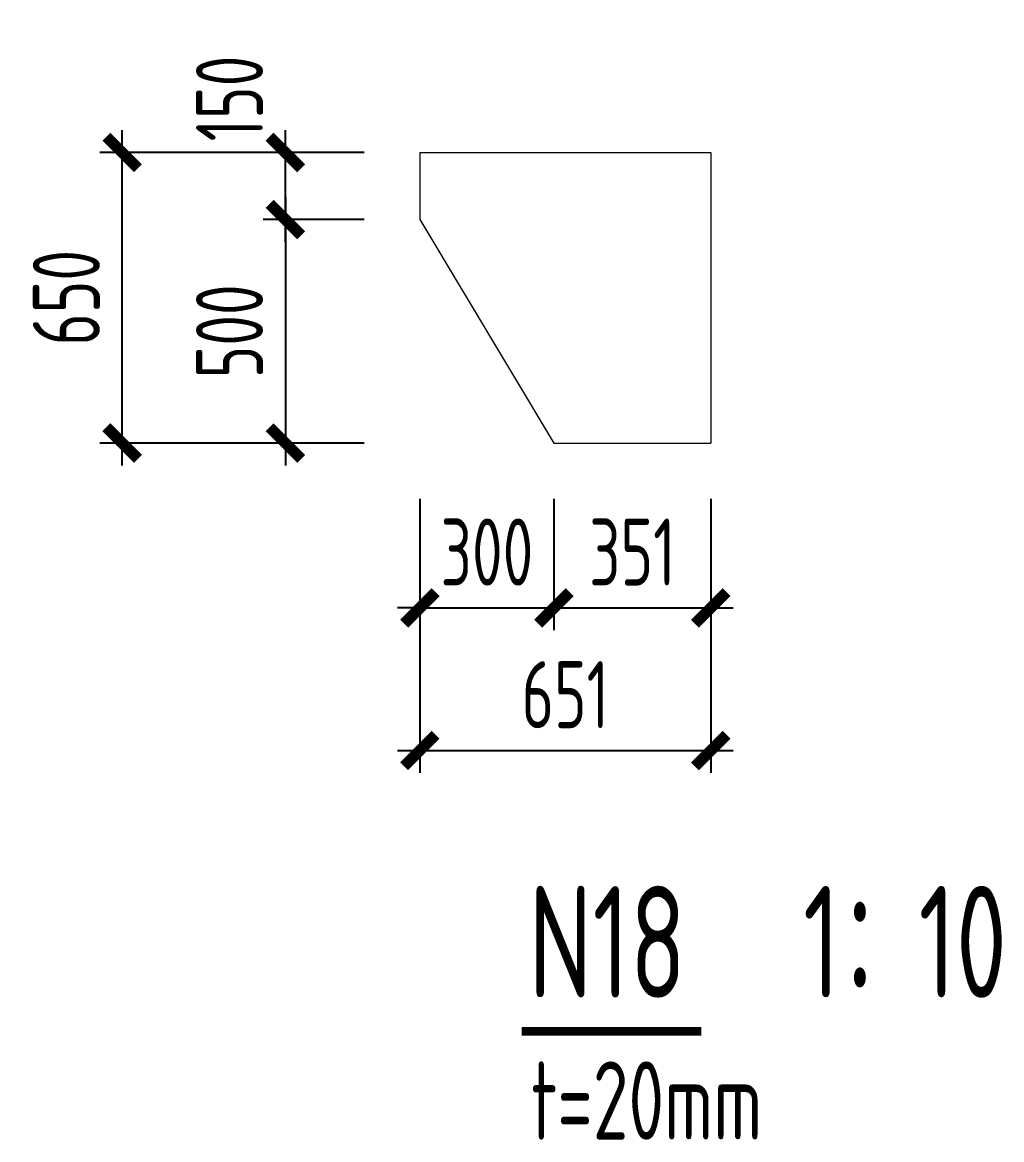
# Model space of a CAD drawing. Extents: x -2876908 to 633791, y -1383861 to 872234.
# Drawn here: x -449322 to -427405, y -385802 to -360802 of the extents above; entities that cross this region are included whole.
import ezdxf
from ezdxf.enums import TextEntityAlignment as Align

# ---------------------------------------------------------------- set-up
doc = ezdxf.new("R2010")
doc.units = 0
doc.header["$LTSCALE"] = 5
doc.header["$MEASUREMENT"] = 0
doc.layers.get('0').update_dxf_attribs({"linetype": 'CONTINUOUS', "lineweight": 25})
doc.layers.get('DEFPOINTS').update_dxf_attribs({"color": 35, "linetype": 'CONTINUOUS', "lineweight": 13})
for name, color, linetype, lineweight in [('5标注', 3, 'CONTINUOUS', 15), ('6文本', 7, 'CONTINUOUS', 15), ('8轮廓线', 4, 'CONTINUOUS', 15), ('DIM', 3, 'CONTINUOUS', 0)]:
    doc.layers.add(name, color=color, linetype=linetype, lineweight=lineweight)
doc.layers.add('M_Dim', color=3, linetype='CONTINUOUS')
doc.styles.add('TSSD_Dimension', font='tssdeng.shx', dxfattribs={"width": 0.7, "bigfont": 'hztxt.shx'})
doc.styles.add('TSSD_NORM', font='tssdeng.shx', dxfattribs={"width": 0.7, "bigfont": 'hztxt.shx'})
doc.dimstyles.new('TSSD_100_100', dxfattribs={"dimtxt": 300, "dimasz": 100, "dimexe": 100, "dimexo": 250, "dimgap": 100, "dimtad": 1, "dimdec": 0, "dimzin": 0, "dimdsep": 46, "dimtxsty": 'TSSD_Dimension', "dimblk": 'ARCHTICK', "dimblk1": 'ARCHTICK', "dimblk2": 'ARCHTICK', "dimcen": 0, "dimdle": 100, "dimclrt": 7, "dimadec": 0, "dimazin": 0, "dimtfac": 1, "dimtdec": 0, "dimtix": 1, "dimtmove": 2, "dimatfit": 3, "dimfxl": 1, "dimtolj": 1, "dimtzin": 0, "dimarcsym": 0})

# ---------------------------------------------------------------- blocks, each defined once
blk = doc.blocks.new('_ArchTick')
at = {"color": 0, "linetype": 'ByBlock', "const_width": 0.5}
blk.add_lwpolyline([(-0.707, -0.707), (0.707, 0.707)], dxfattribs=at)
blk = doc.blocks.new('*D357')
at = {"layer": 'DEFPOINTS', "color": 0, "transparency": 16777216}
for p in [(-443435, -363715), (-440425, -363715), (-440425, -365215)]:
    blk.add_point(p, dxfattribs=at)
at = {"layer": 'DIM', "color": 0, "lineweight": -2, "transparency": 16777216}
for p, q in [((-443435, -365715), (-443435, -363215)), ((-441675, -363715), (-443935, -363715)), ((-441675, -365215), (-443935, -365215))]:
    blk.add_line(p, q, dxfattribs=at)
at = {"layer": 'DIM', "color": 0, "lineweight": -2, "transparency": 16777216, "xscale": 500, "yscale": 500, "zscale": 500}
for p, rotation in [((-443435, -363715), 90), ((-443435, -365215), 270)]:
    blk.add_blockref('_ArchTick', p, dxfattribs=dict(at, rotation=rotation))
at = {"layer": 'DIM', "color": 7, "transparency": 16777216, "insert": (-444685, -362506), "char_height": 1500, "attachment_point": 5, "rotation": 90, "style": 'TSSD_Dimension'}
blk.add_mtext('\\A1;150', dxfattribs=at)
blk = doc.blocks.new('*D358')
at = {"layer": 'DEFPOINTS', "color": 0, "transparency": 16777216}
for p in [(-440425, -365215), (-443435, -370215), (-440425, -370215)]:
    blk.add_point(p, dxfattribs=at)
at = {"layer": 'DIM', "color": 0, "lineweight": -2, "transparency": 16777216}
for p, q in [((-443435, -364715), (-443435, -370715)), ((-441675, -365215), (-443935, -365215)), ((-441675, -370215), (-443935, -370215))]:
    blk.add_line(p, q, dxfattribs=at)
at = {"layer": 'DIM', "color": 0, "lineweight": -2, "transparency": 16777216, "xscale": 500, "yscale": 500, "zscale": 500}
for p, rotation in [((-443435, -365215), 90), ((-443435, -370215), 270)]:
    blk.add_blockref('_ArchTick', p, dxfattribs=dict(at, rotation=rotation))
at = {"layer": 'DIM', "color": 7, "transparency": 16777216, "insert": (-444685, -367715), "char_height": 1500, "attachment_point": 5, "rotation": 90, "style": 'TSSD_Dimension'}
blk.add_mtext('\\A1;500', dxfattribs=at)
blk = doc.blocks.new('*D359')
at = {"layer": 'DEFPOINTS', "color": 0, "transparency": 16777216}
for p in [(-440425, -370215), (-437425, -370215), (-437425, -373904)]:
    blk.add_point(p, dxfattribs=at)
at = {"layer": 'DIM', "color": 0, "lineweight": -2, "transparency": 16777216}
for p, q in [((-440425, -371465), (-440425, -374404)), ((-437425, -371465), (-437425, -374404)), ((-440425, -373904), (-440925, -373904)), ((-440425, -373904), (-437425, -373904)), ((-437425, -373904), (-436925, -373904))]:
    blk.add_line(p, q, dxfattribs=at)
at = {"layer": 'DIM', "color": 0, "lineweight": -2, "transparency": 16777216, "xscale": 500, "yscale": 500, "zscale": 500}
blk.add_blockref('_ArchTick', (-440425, -373904), dxfattribs=at)
at = {"layer": 'DIM', "color": 0, "lineweight": -2, "transparency": 16777216, "xscale": 500, "yscale": 500, "zscale": 500, "rotation": 180}
blk.add_blockref('_ArchTick', (-437425, -373904), dxfattribs=at)
at = {"layer": 'DIM', "color": 7, "transparency": 16777216, "insert": (-438925, -372654), "char_height": 1500, "attachment_point": 5, "style": 'TSSD_Dimension'}
blk.add_mtext('\\A1;300', dxfattribs=at)
blk = doc.blocks.new('*D360')
at = {"layer": 'DEFPOINTS', "color": 0, "transparency": 16777216}
for p in [(-437425, -370215), (-433915, -370215), (-433915, -373904)]:
    blk.add_point(p, dxfattribs=at)
at = {"layer": 'DIM', "color": 0, "lineweight": -2, "transparency": 16777216}
for p, q in [((-437425, -371465), (-437425, -374404)), ((-433915, -371465), (-433915, -374404)), ((-437925, -373904), (-433415, -373904))]:
    blk.add_line(p, q, dxfattribs=at)
at = {"layer": 'DIM', "color": 0, "lineweight": -2, "transparency": 16777216, "xscale": 500, "yscale": 500, "zscale": 500, "rotation": 180}
blk.add_blockref('_ArchTick', (-437425, -373904), dxfattribs=at)
at = {"layer": 'DIM', "color": 0, "lineweight": -2, "transparency": 16777216, "xscale": 500, "yscale": 500, "zscale": 500}
blk.add_blockref('_ArchTick', (-433915, -373904), dxfattribs=at)
at = {"layer": 'DIM', "color": 7, "transparency": 16777216, "insert": (-435670, -372654), "char_height": 1500, "attachment_point": 5, "style": 'TSSD_Dimension'}
blk.add_mtext('\\A1;351', dxfattribs=at)
blk = doc.blocks.new('*D361')
at = {"layer": 'DEFPOINTS', "color": 0, "transparency": 16777216}
for p in [(-440425, -370215), (-433915, -370215), (-433915, -377095)]:
    blk.add_point(p, dxfattribs=at)
at = {"layer": 'DIM', "color": 0, "lineweight": -2, "transparency": 16777216}
for p, q in [((-440425, -371465), (-440425, -377595)), ((-433915, -371465), (-433915, -377595)), ((-440925, -377095), (-433415, -377095))]:
    blk.add_line(p, q, dxfattribs=at)
at = {"layer": 'DIM', "color": 0, "lineweight": -2, "transparency": 16777216, "xscale": 500, "yscale": 500, "zscale": 500, "rotation": 180}
blk.add_blockref('_ArchTick', (-440425, -377095), dxfattribs=at)
at = {"layer": 'DIM', "color": 0, "lineweight": -2, "transparency": 16777216, "xscale": 500, "yscale": 500, "zscale": 500}
blk.add_blockref('_ArchTick', (-433915, -377095), dxfattribs=at)
at = {"layer": 'DIM', "color": 7, "transparency": 16777216, "insert": (-437170, -375845), "char_height": 1500, "attachment_point": 5, "style": 'TSSD_Dimension'}
blk.add_mtext('\\A1;651', dxfattribs=at)
blk = doc.blocks.new('*D364')
at = {"layer": 'DEFPOINTS', "color": 0, "transparency": 16777216}
for p in [(-447087, -363715), (-441675, -363715), (-441675, -370215)]:
    blk.add_point(p, dxfattribs=at)
at = {"layer": 'DIM', "color": 0, "lineweight": -2, "transparency": 16777216}
for p, q in [((-447087, -370715), (-447087, -363215)), ((-442925, -363715), (-447587, -363715)), ((-442925, -370215), (-447587, -370215))]:
    blk.add_line(p, q, dxfattribs=at)
at = {"layer": 'DIM', "color": 0, "lineweight": -2, "transparency": 16777216, "xscale": 500, "yscale": 500, "zscale": 500}
for p, rotation in [((-447087, -363715), 90), ((-447087, -370215), 270)]:
    blk.add_blockref('_ArchTick', p, dxfattribs=dict(at, rotation=rotation))
at = {"layer": 'DIM', "color": 7, "transparency": 16777216, "insert": (-448337, -366965), "char_height": 1500, "attachment_point": 5, "rotation": 90, "style": 'TSSD_Dimension'}
blk.add_mtext('\\A1;650', dxfattribs=at)

msp = doc.modelspace()

# ---------------------------------------------------------------- linework, layer by layer
at = {"layer": '8轮廓线'}
for p, q in [((-440425.044, -363715.209), (-440425.044, -365215.209)), ((-440425.044, -363715.209), (-433915.044, -363715.209)), ((-433915.044, -363715.209), (-433915.044, -370215.209)), ((-440425.044, -365215.209), (-437425.044, -370215.209)), ((-437425.044, -370215.209), (-433915.044, -370215.209))]:
    msp.add_line(p, q, dxfattribs=at)
at = {"layer": 'M_Dim'}
msp.add_lwpolyline([(-438145.416, -383378.113, 200, 200, 0), (-434123.517, -383378.113, 200, 200, 0)], format="xyseb", dxfattribs=at)

# ---------------------------------------------------------------- texts
at = {"layer": '5标注', "color": 7, "style": 'TSSD_NORM', "width": 0.7}
msp.add_text('t=20mm', height=1750, dxfattribs=at).set_placement((-435351.751, -384926.23), align=Align.MIDDLE)
at = {"layer": '6文本', "style": 'TSSD_NORM', "width": 0.7}
for s, p in [('N18', (-436231.337, -381374.908)), ('1：10', (-429567.645, -381374.908))]:
    msp.add_text(s, height=2500, dxfattribs=at).set_placement(p, align=Align.MIDDLE)

# ---------------------------------------------------------------- dimensions: what is measured, and where the dimension line sits
at = {"layer": 'DIM'}
dim = msp.add_linear_dim(base=(-443434.7, -363715.209), p1=(-440425.044, -365215.209), p2=(-440425.044, -363715.209), angle=90, dimstyle='TSSD_100_100', override={"dimtxt": 1500, "dimasz": 500, "dimexe": 500, "dimexo": 1250, "dimgap": 500, "dimlfac": 0.1, "dimdle": 500}, dxfattribs=at)
dim.commit()
dim.dimension.update_dxf_attribs({"geometry": '*D357', "text_midpoint": (-444684.7, -362505.594), "dimtype": 160})
for base, p1, p2, picture, middle in [((-447087.269, -363715.209), (-441675.044, -370215.209), (-441675.044, -363715.209), '*D364', (-448337.269, -366965.209)), ((-443434.7, -370215.209), (-440425.044, -365215.209), (-440425.044, -370215.209), '*D358', (-444684.7, -367715.209))]:
    dim = msp.add_linear_dim(base=base, p1=p1, p2=p2, angle=90, dimstyle='TSSD_100_100', override={"dimtxt": 1500, "dimasz": 500, "dimexe": 500, "dimexo": 1250, "dimgap": 500, "dimlfac": 0.1, "dimdle": 500}, dxfattribs=at)
    dim.commit()
    dim.dimension.update_dxf_attribs({"geometry": picture, "text_midpoint": middle})
for base, p1, p2, picture, middle in [((-437425.044, -373903.983), (-440425.044, -370215.209), (-437425.044, -370215.209), '*D359', (-438925.044, -372653.983)), ((-433915.044, -377094.517), (-440425.044, -370215.209), (-433915.044, -370215.209), '*D361', (-437170.044, -375844.517)), ((-433915.044, -373903.983), (-437425.044, -370215.209), (-433915.044, -370215.209), '*D360', (-435670.044, -372653.983))]:
    dim = msp.add_linear_dim(base=base, p1=p1, p2=p2, dimstyle='TSSD_100_100', override={"dimtxt": 1500, "dimasz": 500, "dimexe": 500, "dimexo": 1250, "dimgap": 500, "dimlfac": 0.1, "dimdle": 500}, dxfattribs=at)
    dim.commit()
    dim.dimension.update_dxf_attribs({"geometry": picture, "text_midpoint": middle})

doc.saveas('drawing.dxf')
